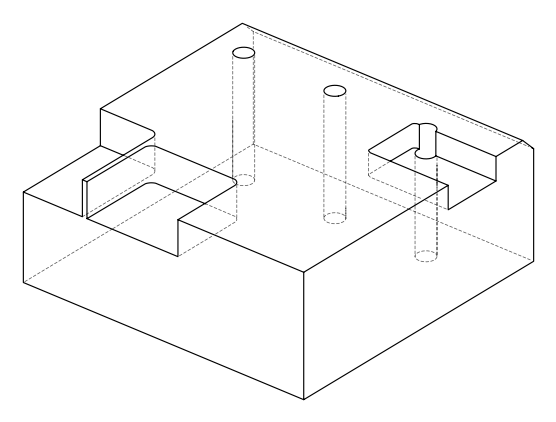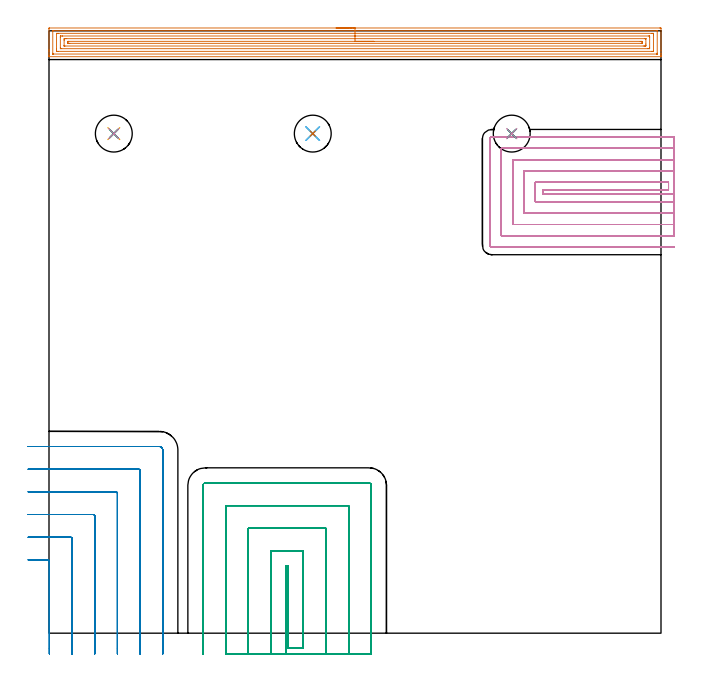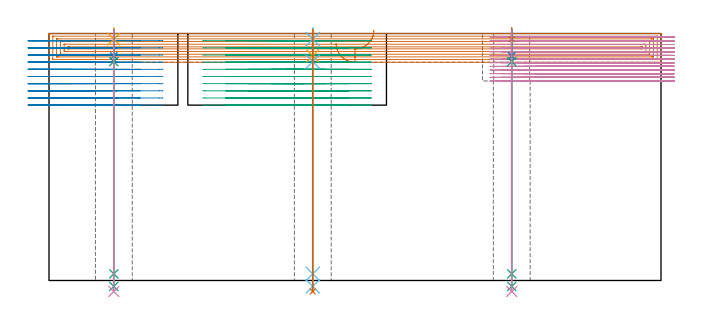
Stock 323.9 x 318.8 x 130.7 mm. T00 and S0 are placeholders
(PLAN: 16 operations, 12 tool changes, 98.6 min)
(1 AREA_MILL | FG_CHAMFER_SURFACE | UGT0205_001 | 15.78 min | 37420 mm3)
(2 MILL_CORNER_NOTCH_RECTANGULAR | CORNER_NOTCH_RECTANGULAR | NXT0201_012 | Follow Part, ap 4, ae 75% | 16.1 min | 275292 mm3)
(3 MILL_SLOT | SLOT_PARTIAL_RECTANGULAR | NXT0201_012 | Follow Part, ap 4, ae 75% | 24.65 min | 347171 mm3)
(4 MILL_SLOT_1 | SLOT_PARTIAL_RECTANGULAR_1 | NXT0201_009 | Follow Part, ap 2, ae 75% | 38.24 min | 157012 mm3)
(5 SPOT_DRILL | STEP1HOLE | NXT0321_9005460120000 | 0.05 min | 194 mm3)
(6 SPOT_DRILL_1 | STEP1HOLE_1 | NXT0321_9005460120000 | 0.05 min | 161 mm3)
(7 SPOT_DRILL_2 | STEP1HOLE_2 | NXT0321_9005460120000 | 0.05 min | 49 mm3)
(8 DRILL_BLIND_HOLE_INTO_CENTER | STEP1HOLE | UGT0301_198 | 0.06 min | 384 mm3)
(9 GUN_DRILL_THROUGH_HOLE | STEP1HOLE | UGT0307_003 | 0.63 min | 4631 mm3)
(10 SPADE_DRILL_TO_ENLARGE_THROUGH_HOLE | STEP1HOLE | UGT0306_010 | 0.56 min | 33816 mm3)
(11 DRILL_BLIND_HOLE_INTO_CENTER_1 | STEP1HOLE_1 | UGT0301_198 | 0.06 min | 371 mm3)
(12 GUN_DRILL_THROUGH_HOLE_1 | STEP1HOLE_1 | UGT0307_003 | 0.63 min | 4606 mm3)
(13 SPADE_DRILL_TO_ENLARGE_THROUGH_HOLE_1 | STEP1HOLE_1 | UGT0306_010 | 0.56 min | 33794 mm3)
(14 DRILL_BLIND_HOLE_INTO_CENTER_2 | STEP1HOLE_2 | UGT0301_198 | 0.06 min | 96 mm3)
(15 GUN_DRILL_THROUGH_HOLE_2 | STEP1HOLE_2 | UGT0307_003 | 0.63 min | 4111 mm3)
(16 SPADE_DRILL_TO_ENLARGE_THROUGH_HOLE_2 | STEP1HOLE_2 | UGT0306_010 | 0.56 min | 29977 mm3)
(TOOL UGT0205_001 | Chamfer Mill 20 x 3 x 45 deg. | D20 FL50 Z2)
(TOOL NXT0201_012 | ENDMILL 16mm [2P460-1600-NA 1630] | D16 FL38 Z6)
(TOOL NXT0201_009 | ENDMILL 8mm [2P460-0800-NA 1630] | D8 FL26 Z6)
(TOOL NXT0321_9005460120000 | NC Spot Drill, 142deg, 12mm, Carbide, Uncoated | D12 PA142 FL30 Z2)
(TOOL UGT0301_198 | Twist Drill 7.9 mm | D7.9 PA118 FL73 Z2)
(TOOL UGT0307_003 | Gun Drill 7 mm | D7 PA130 FL24 Z1)
(TOOL UGT0306_010 | Spade Drill 19.5mm | D19.5 PA132 FL10 Z2)
(OP 1 AREA_MILL)
G17 G21 G94 G90
T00 M6
G54
G17 G0 G90 X151.95 Y320.3 S1061 M3
G43 Z140.7 H0
Z125.5
G94 G1 X151.988 Z124.628 F250.
X152.102 Z123.764
X152.291 Z122.912
X152.553 Z122.08
X152.887 Z121.274
X153.29 Z120.5
X153.758 Z119.764
X154.29 Z119.072
X154.879 Z118.429
X155.522 Z117.84
X156.214 Z117.308
X156.95 Z116.84
X157.724 Z116.437
X158.53 Z116.103
X159.362 Z115.841
X160.214 Z115.652
X161.078 Z115.538
X161.95 Z115.5
X323.276
X323.655 Y320.297 Z115.502
X323.89 Y320.292 Z115.506
X323.9 Y320.054 Z115.743
Y308.271 Z127.524
Y306.85 Z128.946
Y306.499 Z129.296
Y305.797 Z130.002
Y305.506 Z130.293
Y305.128 Z130.663
X323.891 Y305.103 Z130.688
X323.723 Y305.1 Z130.7
X0.177
X0.009 Y305.103 Z130.688
X0. Y305.128 Z130.663
Y305.507 Z130.293
Y305.797 Z130.003
Y306.499 Z129.296
Y307.736 Z128.061
Y308.271 Z127.524
Y308.889 Z126.906
Y319.787 Z116.011
X0.002 Y320.056 Z115.741
X0.01 Y320.292 Z115.506
X0.247 Y320.299 Z115.499
X161.95 Y320.3 Z115.5
Y318.886 Z116.914
X321.711
X321.815 Y318.884 Z116.916
X321.866 Y318.882 Z116.918
X321.885 Y318.879 Z116.921
X321.89 Y318.868 Z116.932
X321.895 Y318.751 Z117.049
X321.9 Y318.494 Z117.306
X321.899 Y306.978 Z128.822
X321.892 Y306.57 Z129.23
X321.89 Y306.521 Z129.279
X321.872 Y306.519 Z129.281
X321.818 Y306.516 Z129.284
X321.708 Y306.515 Z129.285
X321.488 Y306.514 Z129.286
X2.189
X2.085 Y306.516 Z129.284
X2.034 Y306.518 Z129.282
X2.015 Y306.521 Z129.279
X2.01 Y306.533 Z129.267
X2.005 Y306.649 Z129.151
X2.001 Y306.906 Z128.894
Y318.422 Z117.378
X2.008 Y318.831 Z116.969
X2.01 Y318.879 Z116.921
X2.028 Y318.881 Z116.919
X2.082 Y318.884 Z116.916
X2.192 Y318.885 Z116.915
X2.412 Y318.886 Z116.914
X161.95
Y317.472 Z118.328
X318.807 Y317.471 Z118.329
X319.357
X319.701 Y317.467 Z118.333
X319.815 Y317.465 Z118.335
X319.89 Y317.452 Z118.348
X319.895 Y317.326 Z118.474
X319.898 Y317.129 Z118.671
X319.9 Y316.932 Z118.868
Y316.243 Z119.557
Y308.074 Z127.726
X319.897 Y308.008 Z127.792
X319.891 Y307.956 Z127.844
X319.886 Y307.935 Z127.865
X319.872 Y307.933 Z127.867
X319.701 Y307.93 Z127.87
X319.152 Y307.929 Z127.871
X318.807 Y307.928 Z127.872
X5.093 Y307.929 Z127.871
X4.543
X4.199 Y307.933 Z127.867
X4.085 Y307.935 Z127.865
X4.01 Y307.948 Z127.852
X4.006 Y308.074 Z127.726
X4.002 Y308.271 Z127.529
X4. Y308.468 Z127.332
Y309.157 Z126.643
Y317.326 Z118.474
X4.003 Y317.392 Z118.408
X4.009 Y317.444 Z118.356
X4.014 Y317.465 Z118.335
X4.028 Y317.467 Z118.333
X4.199 Y317.47 Z118.33
X4.748 Y317.471 Z118.329
X5.093 Y317.472 Z118.328
X161.95
Y316.057 Z119.743
X317.207
X317.787 Y316.055 Z119.745
X317.848 Y316.054 Z119.746
X317.884 Y316.051 Z119.749
X317.89 Y316.01 Z119.79
X317.895 Y315.797 Z120.003
X317.9 Y315.371 Z120.429
Y310.056 Z125.744
X317.895 Y309.606 Z126.194
X317.89 Y309.389 Z126.411
X317.88 Y309.349 Z126.451
X317.826 Y309.347 Z126.453
X317.724 Y309.344 Z126.456
X317.02 Y309.343 Z126.457
X316.832
X6.693
X6.113 Y309.345 Z126.455
X6.052 Y309.347 Z126.453
X6.016 Y309.349 Z126.451
X6.01 Y309.39 Z126.41
X6.005 Y309.603 Z126.197
X6. Y310.029 Z125.771
Y315.344 Z120.456
X6.005 Y315.794 Z120.006
X6.01 Y316.011 Z119.789
X6.02 Y316.051 Z119.749
X6.074 Y316.053 Z119.747
X6.176 Y316.056 Z119.744
X6.88 Y316.057 Z119.743
X7.068
X161.95
Y314.643 Z121.157
X315.405
X315.751 Y314.64 Z121.16
X315.849 Y314.637 Z121.163
X315.891 Y314.634 Z121.166
X315.893 Y314.624 Z121.176
X315.897 Y314.566 Z121.234
X315.899 Y314.472 Z121.328
X315.9 Y311.814 Z123.986
X315.899 Y311.154 Z124.646
X315.894 Y310.928 Z124.872
X315.89 Y310.77 Z125.03
X315.578 Y310.762 Z125.038
X315.404 Y310.758 Z125.042
X315.232 Y310.757 Z125.043
X314.511
X8.495
X8.149 Y310.76 Z125.04
X8.051 Y310.763 Z125.037
X8.009 Y310.766 Z125.034
X8.007 Y310.776 Z125.024
X8.003 Y310.834 Z124.966
X8.001 Y310.928 Z124.872
X8. Y313.586 Z122.214
X8.001 Y314.246 Z121.554
X8.006 Y314.472 Z121.328
X8.01 Y314.63 Z121.17
X8.322 Y314.638 Z121.162
X8.496 Y314.642 Z121.158
X8.668 Y314.643 Z121.157
X9.389
X161.95
Y313.229 Z122.571
X312.911 Y313.228 Z122.572
X313.445 Y313.225 Z122.575
X313.812 Y313.222 Z122.578
X313.89 Y313.215 Z122.585
X313.896 Y313.139 Z122.661
X313.898 Y312.7 Z123.1
X313.897 Y312.251 Z123.549
X313.89 Y312.186 Z123.614
X313.887 Y312.177 Z123.623
X313.877 Y312.175 Z123.625
X313.845 Y312.173 Z123.627
X313.711 Y312.172 Z123.628
X313.445 Y312.171 Z123.629
X10.989 Y312.172 Z123.628
X10.455 Y312.175 Z123.625
X10.088 Y312.178 Z123.622
X10.01 Y312.185 Z123.615
X10.004 Y312.261 Z123.539
X10.002 Y312.7 Z123.1
X10.003 Y313.149 Z122.651
X10.01 Y313.214 Z122.586
X10.013 Y313.223 Z122.577
X10.023 Y313.225 Z122.575
X10.055 Y313.227 Z122.573
X10.189 Y313.229 Z122.571
X10.455
X161.95
X162.822 Z122.609
X163.686 Z122.723
X164.538 Z122.912
X165.37 Z123.174
X166.176 Z123.508
X166.95 Z123.911
X167.686 Z124.38
X168.378 Z124.911
X169.021 Z125.5
X169.61 Z126.143
X170.142 Z126.835
X170.61 Z127.571
X171.013 Z128.345
X171.347 Z129.151
X171.609 Z129.983
X171.798 Z130.835
X171.912 Z131.7
X171.95 Z132.571
G0 Z140.7
M5
M2
(OP 2 MILL_CORNER_NOTCH_RECTANGULAR)
G17 G21 G94 G90
T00 M6
G54
G17 G0 G90 X0.2 Y-11. S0 M3
G43 Z140.7 H1
Z126.91
G94 G1 Y-8. F250.
Y38.005 F500.
G3 X-0.595 Y38.8 R0.8
G1 X-8.
X-11. F250.
G0 Z140.7
X12.2 Y-11.
Z126.91
G1 Y-8.
Y50.005 F500.
G3 X11.405 Y50.8 R0.8
G1 X-8.
X-11. F250.
G0 Z140.7
X24.2 Y-11.
Z126.91
G1 Y-8.
Y62.005 F500.
G3 X23.405 Y62.8 R0.8
G1 X-8.
X-11. F250.
G0 Z140.7
X36.2 Y-11.
Z126.91
G1 Y-8.
Y74.004 F500.
G3 X35.404 Y74.8 R0.8
G1 X-8.
X-11. F250.
G0 Z140.7
X48.2 Y-11.
Z126.91
G1 Y-8.
Y86.004 F500.
G3 X47.404 Y86.8 R0.8
G1 X-8.
X-11. F250.
G0 Z140.7
X60.2 Y-11.
Z126.91
G1 Y-8.
Y96.9 F500.
G3 X58.3 Y98.8 R1.9
G1 X-8.
X-11. F250.
G0 Z140.7
X0.2 Y-11.
Z123.12
G1 Y-8.
Y38.005 F500.
G3 X-0.595 Y38.8 R0.8
G1 X-8.
X-11. F250.
G0 Z140.7
X12.2 Y-11.
Z123.12
G1 Y-8.
Y50.005 F500.
G3 X11.405 Y50.8 R0.8
G1 X-8.
X-11. F250.
G0 Z140.7
X24.2 Y-11.
Z123.12
G1 Y-8.
Y62.005 F500.
G3 X23.405 Y62.8 R0.8
G1 X-8.
X-11. F250.
G0 Z140.7
X36.2 Y-11.
Z123.12
G1 Y-8.
Y74.004 F500.
G3 X35.404 Y74.8 R0.8
G1 X-8.
X-11. F250.
G0 Z140.7
X48.2 Y-11.
Z123.12
G1 Y-8.
Y86.004 F500.
G3 X47.404 Y86.8 R0.8
G1 X-8.
X-11. F250.
G0 Z140.7
X60.2 Y-11.
Z123.12
G1 Y-8.
Y96.9 F500.
G3 X58.3 Y98.8 R1.9
G1 X-8.
X-11. F250.
G0 Z140.7
X0.2 Y-11.
Z119.33
G1 Y-8.
Y38.005 F500.
G3 X-0.595 Y38.8 R0.8
G1 X-8.
X-11. F250.
G0 Z140.7
X12.2 Y-11.
Z119.33
G1 Y-8.
Y50.005 F500.
G3 X11.405 Y50.8 R0.8
G1 X-8.
X-11. F250.
G0 Z140.7
X24.2 Y-11.
Z119.33
G1 Y-8.
Y62.005 F500.
G3 X23.405 Y62.8 R0.8
G1 X-8.
X-11. F250.
G0 Z140.7
X36.2 Y-11.
Z119.33
G1 Y-8.
Y74.004 F500.
G3 X35.404 Y74.8 R0.8
G1 X-8.
X-11. F250.
G0 Z140.7
X48.2 Y-11.
Z119.33
G1 Y-8.
Y86.004 F500.
G3 X47.404 Y86.8 R0.8
G1 X-8.
X-11. F250.
G0 Z140.7
X60.2 Y-11.
Z119.33
G1 Y-8.
Y96.9 F500.
G3 X58.3 Y98.8 R1.9
G1 X-8.
X-11. F250.
G0 Z140.7
X0.2 Y-11.
Z115.54
G1 Y-8.
Y38.005 F500.
G3 X-0.595 Y38.8 R0.8
G1 X-8.
X-11. F250.
G0 Z140.7
X12.2 Y-11.
Z115.54
G1 Y-8.
Y50.005 F500.
G3 X11.405 Y50.8 R0.8
G1 X-8.
X-11. F250.
G0 Z140.7
X24.2 Y-11.
Z115.54
G1 Y-8.
Y62.005 F500.
G3 X23.405 Y62.8 R0.8
G1 X-8.
X-11. F250.
G0 Z140.7
X36.2 Y-11.
Z115.54
G1 Y-8.
Y74.004 F500.
G3 X35.404 Y74.8 R0.8
G1 X-8.
X-11. F250.
G0 Z140.7
X48.2 Y-11.
Z115.54
G1 Y-8.
Y86.004 F500.
G3 X47.404 Y86.8 R0.8
G1 X-8.
X-11. F250.
G0 Z140.7
X60.2 Y-11.
Z115.54
G1 Y-8.
Y96.9 F500.
G3 X58.3 Y98.8 R1.9
G1 X-8.
X-11. F250.
G0 Z140.7
X0.2 Y-11.
Z111.75
G1 Y-8.
Y38.005 F500.
G3 X-0.595 Y38.8 R0.8
G1 X-8.
X-11. F250.
G0 Z140.7
X12.2 Y-11.
Z111.75
G1 Y-8.
Y50.005 F500.
G3 X11.405 Y50.8 R0.8
G1 X-8.
X-11. F250.
G0 Z140.7
X24.2 Y-11.
Z111.75
G1 Y-8.
Y62.005 F500.
G3 X23.405 Y62.8 R0.8
G1 X-8.
X-11. F250.
G0 Z140.7
X36.2 Y-11.
Z111.75
G1 Y-8.
Y74.004 F500.
G3 X35.404 Y74.8 R0.8
G1 X-8.
X-11. F250.
G0 Z140.7
X48.2 Y-11.
Z111.75
G1 Y-8.
Y86.004 F500.
G3 X47.404 Y86.8 R0.8
G1 X-8.
X-11. F250.
G0 Z140.7
X60.2 Y-11.
Z111.75
G1 Y-8.
Y96.9 F500.
G3 X58.3 Y98.8 R1.9
G1 X-8.
X-11. F250.
G0 Z140.7
X0.2 Y-11.
Z107.96
G1 Y-8.
Y38.005 F500.
G3 X-0.595 Y38.8 R0.8
G1 X-8.
X-11. F250.
G0 Z140.7
X12.2 Y-11.
Z107.96
G1 Y-8.
Y50.005 F500.
G3 X11.405 Y50.8 R0.8
G1 X-8.
X-11. F250.
G0 Z140.7
X24.2 Y-11.
Z107.96
G1 Y-8.
Y62.005 F500.
G3 X23.405 Y62.8 R0.8
G1 X-8.
X-11. F250.
G0 Z140.7
X36.2 Y-11.
Z107.96
G1 Y-8.
Y74.004 F500.
G3 X35.404 Y74.8 R0.8
G1 X-8.
X-11. F250.
G0 Z140.7
X48.2 Y-11.
Z107.96
G1 Y-8.
Y86.004 F500.
G3 X47.404 Y86.8 R0.8
G1 X-8.
X-11. F250.
G0 Z140.7
X60.2 Y-11.
Z107.96
G1 Y-8.
Y96.9 F500.
G3 X58.3 Y98.8 R1.9
G1 X-8.
X-11. F250.
G0 Z140.7
X0.2 Y-11.
Z104.17
G1 Y-8.
Y38.005 F500.
G3 X-0.595 Y38.8 R0.8
G1 X-8.
X-11. F250.
G0 Z140.7
X12.2 Y-11.
Z104.17
G1 Y-8.
Y50.005 F500.
G3 X11.405 Y50.8 R0.8
G1 X-8.
X-11. F250.
G0 Z140.7
X24.2 Y-11.
Z104.17
G1 Y-8.
Y62.005 F500.
G3 X23.405 Y62.8 R0.8
G1 X-8.
X-11. F250.
G0 Z140.7
X36.2 Y-11.
Z104.17
G1 Y-8.
Y74.004 F500.
G3 X35.404 Y74.8 R0.8
G1 X-8.
X-11. F250.
G0 Z140.7
X48.2 Y-11.
Z104.17
G1 Y-8.
Y86.004 F500.
G3 X47.404 Y86.8 R0.8
G1 X-8.
X-11. F250.
G0 Z140.7
X60.2 Y-11.
Z104.17
G1 Y-8.
Y96.9 F500.
G3 X58.3 Y98.8 R1.9
G1 X-8.
X-11. F250.
G0 Z140.7
X0.2 Y-11.
Z100.38
G1 Y-8.
Y38.005 F500.
G3 X-0.595 Y38.8 R0.8
G1 X-8.
X-11. F250.
G0 Z140.7
X12.2 Y-11.
Z100.38
G1 Y-8.
Y50.005 F500.
G3 X11.405 Y50.8 R0.8
G1 X-8.
X-11. F250.
G0 Z140.7
X24.2 Y-11.
Z100.38
G1 Y-8.
Y62.005 F500.
G3 X23.405 Y62.8 R0.8
G1 X-8.
X-11. F250.
G0 Z140.7
X36.2 Y-11.
Z100.38
G1 Y-8.
Y74.004 F500.
G3 X35.404 Y74.8 R0.8
G1 X-8.
X-11. F250.
G0 Z140.7
X48.2 Y-11.
Z100.38
G1 Y-8.
Y86.004 F500.
G3 X47.404 Y86.8 R0.8
G1 X-8.
X-11. F250.
G0 Z140.7
X60.2 Y-11.
Z100.38
G1 Y-8.
Y96.9 F500.
G3 X58.3 Y98.8 R1.9
G1 X-8.
X-11. F250.
G0 Z140.7
X0.2 Y-11.
Z96.59
G1 Y-8.
Y38.005 F500.
G3 X-0.595 Y38.8 R0.8
G1 X-8.
X-11. F250.
G0 Z140.7
X12.2 Y-11.
Z96.59
G1 Y-8.
Y50.005 F500.
G3 X11.405 Y50.8 R0.8
G1 X-8.
X-11. F250.
G0 Z140.7
X24.2 Y-11.
Z96.59
G1 Y-8.
Y62.005 F500.
G3 X23.405 Y62.8 R0.8
G1 X-8.
X-11. F250.
G0 Z140.7
X36.2 Y-11.
Z96.59
G1 Y-8.
Y74.004 F500.
G3 X35.404 Y74.8 R0.8
G1 X-8.
X-11. F250.
G0 Z140.7
X48.2 Y-11.
Z96.59
G1 Y-8.
Y86.004 F500.
G3 X47.404 Y86.8 R0.8
G1 X-8.
X-11. F250.
G0 Z140.7
X60.2 Y-11.
Z96.59
G1 Y-8.
Y96.9 F500.
G3 X58.3 Y98.8 R1.9
G1 X-8.
X-11. F250.
G0 Z140.7
X0.2 Y-11.
Z92.8
G1 Y-8.
Y38.005 F500.
G3 X-0.595 Y38.8 R0.8
G1 X-8.
X-11. F250.
G0 Z140.7
X12.2 Y-11.
Z92.8
G1 Y-8.
Y50.005 F500.
G3 X11.405 Y50.8 R0.8
G1 X-8.
X-11. F250.
G0 Z140.7
X24.2 Y-11.
Z92.8
G1 Y-8.
Y62.005 F500.
G3 X23.405 Y62.8 R0.8
G1 X-8.
X-11. F250.
G0 Z140.7
X36.2 Y-11.
Z92.8
G1 Y-8.
Y74.004 F500.
G3 X35.404 Y74.8 R0.8
G1 X-8.
X-11. F250.
G0 Z140.7
X48.2 Y-11.
Z92.8
G1 Y-8.
Y86.004 F500.
G3 X47.404 Y86.8 R0.8
G1 X-8.
X-11. F250.
G0 Z140.7
X60.2 Y-11.
Z92.8
G1 Y-8.
Y96.9 F500.
G3 X58.3 Y98.8 R1.9
G1 X-8.
X-11. F250.
G0 Z140.7
M5
M2
(OP 3 MILL_SLOT)
G17 G21 G94 G90
T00 M6
G54
G17 G0 G90 X125.5 Y-11. S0 M3
G43 Z140.7 H1
Z126.91
G94 G1 Y-8. F250.
Y35.5 F500.
X126.6
Y-8.
X134.6
Y43.5
X117.5
Y-8.
Y-11. F250.
X146.6
Y-8.
Y55.5 F500.
X105.5
Y-8.
Y-11. F250.
X158.6
Y-8.
Y67.5 F500.
X93.5
Y-8.
Y-11. F250.
X170.6
Y-8.
Y78.2 F500.
G3 X169.3 Y79.5 R1.3
G1 X82.8
G3 X81.5 Y78.2 R1.3
G1 Y-8.
Y-11. F250.
G0 X125.5 Z123.12
G1 Y-8.
Y35.5 F500.
X126.6
Y-8.
X134.6
Y43.5
X117.5
Y-8.
Y-11. F250.
X146.6
Y-8.
Y55.5 F500.
X105.5
Y-8.
Y-11. F250.
X158.6
Y-8.
Y67.5 F500.
X93.5
Y-8.
Y-11. F250.
X170.6
Y-8.
Y78.2 F500.
G3 X169.3 Y79.5 R1.3
G1 X82.8
G3 X81.5 Y78.2 R1.3
G1 Y-8.
Y-11. F250.
G0 X125.5 Z119.33
G1 Y-8.
Y35.5 F500.
X126.6
Y-8.
X134.6
Y43.5
X117.5
Y-8.
Y-11. F250.
X146.6
Y-8.
Y55.5 F500.
X105.5
Y-8.
Y-11. F250.
X158.6
Y-8.
Y67.5 F500.
X93.5
Y-8.
Y-11. F250.
X170.6
Y-8.
Y78.2 F500.
G3 X169.3 Y79.5 R1.3
G1 X82.8
G3 X81.5 Y78.2 R1.3
G1 Y-8.
Y-11. F250.
G0 X125.5 Z115.54
G1 Y-8.
Y35.5 F500.
X126.6
Y-8.
X134.6
Y43.5
X117.5
Y-8.
Y-11. F250.
X146.6
Y-8.
Y55.5 F500.
X105.5
Y-8.
Y-11. F250.
X158.6
Y-8.
Y67.5 F500.
X93.5
Y-8.
Y-11. F250.
X170.6
Y-8.
Y78.2 F500.
G3 X169.3 Y79.5 R1.3
G1 X82.8
G3 X81.5 Y78.2 R1.3
G1 Y-8.
Y-11. F250.
G0 X125.5 Z111.75
G1 Y-8.
Y35.5 F500.
X126.6
Y-8.
X134.6
Y43.5
X117.5
Y-8.
Y-11. F250.
X146.6
Y-8.
Y55.5 F500.
X105.5
Y-8.
Y-11. F250.
X158.6
Y-8.
Y67.5 F500.
X93.5
Y-8.
Y-11. F250.
X170.6
Y-8.
Y78.2 F500.
G3 X169.3 Y79.5 R1.3
G1 X82.8
G3 X81.5 Y78.2 R1.3
G1 Y-8.
Y-11. F250.
G0 X125.5 Z107.96
G1 Y-8.
Y35.5 F500.
X126.6
Y-8.
X134.6
Y43.5
X117.5
Y-8.
Y-11. F250.
X146.6
Y-8.
Y55.5 F500.
X105.5
Y-8.
Y-11. F250.
X158.6
Y-8.
Y67.5 F500.
X93.5
Y-8.
Y-11. F250.
X170.6
Y-8.
Y78.2 F500.
G3 X169.3 Y79.5 R1.3
G1 X82.8
G3 X81.5 Y78.2 R1.3
G1 Y-8.
Y-11. F250.
G0 X125.5 Z104.17
G1 Y-8.
Y35.5 F500.
X126.6
Y-8.
X134.6
Y43.5
X117.5
Y-8.
Y-11. F250.
X146.6
Y-8.
Y55.5 F500.
X105.5
Y-8.
Y-11. F250.
X158.6
Y-8.
Y67.5 F500.
X93.5
Y-8.
Y-11. F250.
X170.6
Y-8.
Y78.2 F500.
G3 X169.3 Y79.5 R1.3
G1 X82.8
G3 X81.5 Y78.2 R1.3
G1 Y-8.
Y-11. F250.
G0 X125.5 Z100.38
G1 Y-8.
Y35.5 F500.
X126.6
Y-8.
X134.6
Y43.5
X117.5
Y-8.
Y-11. F250.
X146.6
Y-8.
Y55.5 F500.
X105.5
Y-8.
Y-11. F250.
X158.6
Y-8.
Y67.5 F500.
X93.5
Y-8.
Y-11. F250.
X170.6
Y-8.
Y78.2 F500.
G3 X169.3 Y79.5 R1.3
G1 X82.8
G3 X81.5 Y78.2 R1.3
G1 Y-8.
Y-11. F250.
G0 X125.5 Z96.59
G1 Y-8.
Y35.5 F500.
X126.6
Y-8.
X134.6
Y43.5
X117.5
Y-8.
Y-11. F250.
X146.6
Y-8.
Y55.5 F500.
X105.5
Y-8.
Y-11. F250.
X158.6
Y-8.
Y67.5 F500.
X93.5
Y-8.
Y-11. F250.
X170.6
Y-8.
Y78.2 F500.
G3 X169.3 Y79.5 R1.3
G1 X82.8
G3 X81.5 Y78.2 R1.3
G1 Y-8.
Y-11. F250.
G0 X125.5 Z92.8
G1 Y-8.
Y35.5 F500.
X126.6
Y-8.
X134.6
Y43.5
X117.5
Y-8.
Y-11. F250.
X146.6
Y-8.
Y55.5 F500.
X105.5
Y-8.
Y-11. F250.
X158.6
Y-8.
Y67.5 F500.
X93.5
Y-8.
Y-11. F250.
X170.6
Y-8.
Y78.2 F500.
G3 X169.3 Y79.5 R1.3
G1 X82.8
G3 X81.5 Y78.2 R1.3
G1 Y-8.
Y-11. F250.
G0 Z140.7
M5
M2
(OP 4 MILL_SLOT_1)
G17 G21 G94 G90
T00 M6
G54
G17 G0 G90 X330.9 Y232.3 S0 M3
G43 Z140.7 H1
Z128.769
G94 G1 X327.9 F250.
X261.4 F500.
Y234.6
X327.9
Y238.6
X257.4
Y228.3
X327.9
X330.9 F250.
Y244.6
X327.9
X251.4 F500.
Y222.3
X327.9
X330.9 F250.
Y250.6
X327.9
X245.4 F500.
Y216.3
X327.9
X330.9 F250.
Y256.6
X327.9
X239.4 F500.
Y210.3
X327.9
X330.9 F250.
Y262.6
X327.9
X234.3 F500.
G3 X233.4 Y261.7 R0.9
G1 Y205.2
G3 X234.3 Y204.3 R0.9
G1 X327.9
X330.9 F250.
G0 Y232.3 Z126.838
G1 X327.9
X261.4 F500.
Y234.6
X327.9
Y238.6
X257.4
Y228.3
X327.9
X330.9 F250.
Y244.6
X327.9
X251.4 F500.
Y222.3
X327.9
X330.9 F250.
Y250.6
X327.9
X245.4 F500.
Y216.3
X327.9
X330.9 F250.
Y256.6
X327.9
X239.4 F500.
Y210.3
X327.9
X330.9 F250.
Y262.6
X327.9
X234.3 F500.
G3 X233.4 Y261.7 R0.9
G1 Y205.2
G3 X234.3 Y204.3 R0.9
G1 X327.9
X330.9 F250.
G0 Y232.3 Z124.908
G1 X327.9
X261.4 F500.
Y234.6
X327.9
Y238.6
X257.4
Y228.3
X327.9
X330.9 F250.
Y244.6
X327.9
X251.4 F500.
Y222.3
X327.9
X330.9 F250.
Y250.6
X327.9
X245.4 F500.
Y216.3
X327.9
X330.9 F250.
Y256.6
X327.9
X239.4 F500.
Y210.3
X327.9
X330.9 F250.
Y262.6
X327.9
X234.3 F500.
G3 X233.4 Y261.7 R0.9
G1 Y205.2
G3 X234.3 Y204.3 R0.9
G1 X327.9
X330.9 F250.
G0 Y232.3 Z122.977
G1 X327.9
X261.4 F500.
Y234.6
X327.9
Y238.6
X257.4
Y228.3
X327.9
X330.9 F250.
Y244.6
X327.9
X251.4 F500.
Y222.3
X327.9
X330.9 F250.
Y250.6
X327.9
X245.4 F500.
Y216.3
X327.9
X330.9 F250.
Y256.6
X327.9
X239.4 F500.
Y210.3
X327.9
X330.9 F250.
Y262.6
X327.9
X234.3 F500.
G3 X233.4 Y261.7 R0.9
G1 Y205.2
G3 X234.3 Y204.3 R0.9
G1 X327.9
X330.9 F250.
G0 Y232.3 Z121.046
G1 X327.9
X261.4 F500.
Y234.6
X327.9
Y238.6
X257.4
Y228.3
X327.9
X330.9 F250.
Y244.6
X327.9
X251.4 F500.
Y222.3
X327.9
X330.9 F250.
Y250.6
X327.9
X245.4 F500.
Y216.3
X327.9
X330.9 F250.
Y256.6
X327.9
X239.4 F500.
Y210.3
X327.9
X330.9 F250.
Y262.6
X327.9
X234.3 F500.
G3 X233.4 Y261.7 R0.9
G1 Y205.2
G3 X234.3 Y204.3 R0.9
G1 X327.9
X330.9 F250.
G0 Y232.3 Z119.115
G1 X327.9
X261.4 F500.
Y234.6
X327.9
Y238.6
X257.4
Y228.3
X327.9
X330.9 F250.
Y244.6
X327.9
X251.4 F500.
Y222.3
X327.9
X330.9 F250.
Y250.6
X327.9
X245.4 F500.
Y216.3
X327.9
X330.9 F250.
Y256.6
X327.9
X239.4 F500.
Y210.3
X327.9
X330.9 F250.
Y262.6
X327.9
X234.3 F500.
G3 X233.4 Y261.7 R0.9
G1 Y205.2
G3 X234.3 Y204.3 R0.9
G1 X327.9
X330.9 F250.
G0 Y232.3 Z117.185
G1 X327.9
X261.4 F500.
Y234.6
X327.9
Y238.6
X257.4
Y228.3
X327.9
X330.9 F250.
Y244.6
X327.9
X251.4 F500.
Y222.3
X327.9
X330.9 F250.
Y250.6
X327.9
X245.4 F500.
Y216.3
X327.9
X330.9 F250.
Y256.6
X327.9
X239.4 F500.
Y210.3
X327.9
X330.9 F250.
Y262.6
X327.9
X234.3 F500.
G3 X233.4 Y261.7 R0.9
G1 Y205.2
G3 X234.3 Y204.3 R0.9
G1 X327.9
X330.9 F250.
G0 Y232.3 Z115.254
G1 X327.9
X261.4 F500.
Y234.6
X327.9
Y238.6
X257.4
Y228.3
X327.9
X330.9 F250.
Y244.6
X327.9
X251.4 F500.
Y222.3
X327.9
X330.9 F250.
Y250.6
X327.9
X245.4 F500.
Y216.3
X327.9
X330.9 F250.
Y256.6
X327.9
X239.4 F500.
Y210.3
X327.9
X330.9 F250.
Y262.6
X327.9
X234.3 F500.
G3 X233.4 Y261.7 R0.9
G1 Y205.2
G3 X234.3 Y204.3 R0.9
G1 X327.9
X330.9 F250.
G0 Y232.3 Z113.323
G1 X327.9
X261.4 F500.
Y234.6
X327.9
Y238.6
X257.4
Y228.3
X327.9
X330.9 F250.
Y244.6
X327.9
X251.4 F500.
Y222.3
X327.9
X330.9 F250.
Y250.6
X327.9
X245.4 F500.
Y216.3
X327.9
X330.9 F250.
Y256.6
X327.9
X239.4 F500.
Y210.3
X327.9
X330.9 F250.
Y262.6
X327.9
X234.3 F500.
G3 X233.4 Y261.7 R0.9
G1 Y205.2
G3 X234.3 Y204.3 R0.9
G1 X327.9
X330.9 F250.
G0 Y232.3 Z111.392
G1 X327.9
X261.4 F500.
Y234.6
X327.9
Y238.6
X257.4
Y228.3
X327.9
X330.9 F250.
Y244.6
X327.9
X251.4 F500.
Y222.3
X327.9
X330.9 F250.
Y250.6
X327.9
X245.4 F500.
Y216.3
X327.9
X330.9 F250.
Y256.6
X327.9
X239.4 F500.
Y210.3
X327.9
X330.9 F250.
Y262.6
X327.9
X234.3 F500.
G3 X233.4 Y261.7 R0.9
G1 Y205.2
G3 X234.3 Y204.3 R0.9
G1 X327.9
X330.9 F250.
G0 Y232.3 Z109.462
G1 X327.9
X261.4 F500.
Y234.6
X327.9
Y238.6
X257.4
Y228.3
X327.9
X330.9 F250.
Y244.6
X327.9
X251.4 F500.
Y222.3
X327.9
X330.9 F250.
Y250.6
X327.9
X245.4 F500.
Y216.3
X327.9
X330.9 F250.
Y256.6
X327.9
X239.4 F500.
Y210.3
X327.9
X330.9 F250.
Y262.6
X327.9
X234.3 F500.
G3 X233.4 Y261.7 R0.9
G1 Y205.2
G3 X234.3 Y204.3 R0.9
G1 X327.9
X330.9 F250.
G0 Y232.3 Z107.531
G1 X327.9
X261.4 F500.
Y234.6
X327.9
Y238.6
X257.4
Y228.3
X327.9
X330.9 F250.
Y244.6
X327.9
X251.4 F500.
Y222.3
X327.9
X330.9 F250.
Y250.6
X327.9
X245.4 F500.
Y216.3
X327.9
X330.9 F250.
Y256.6
X327.9
X239.4 F500.
Y210.3
X327.9
X330.9 F250.
Y262.6
X327.9
X234.3 F500.
G3 X233.4 Y261.7 R0.9
G1 Y205.2
G3 X234.3 Y204.3 R0.9
G1 X327.9
X330.9 F250.
G0 Y232.3 Z105.6
G1 X327.9
X261.4 F500.
Y234.6
X327.9
Y238.6
X257.4
Y228.3
X327.9
X330.9 F250.
Y244.6
X327.9
X251.4 F500.
Y222.3
X327.9
X330.9 F250.
Y250.6
X327.9
X245.4 F500.
Y216.3
X327.9
X330.9 F250.
Y256.6
X327.9
X239.4 F500.
Y210.3
X327.9
X330.9 F250.
Y262.6
X327.9
X234.3 F500.
G3 X233.4 Y261.7 R0.9
G1 Y205.2
G3 X234.3 Y204.3 R0.9
G1 X327.9
X330.9 F250.
G0 Z140.7
M5
M2
(OP 5 SPOT_DRILL)
G17 G21 G94 G90
T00 M6
G54
G17 G0 G90 X34.3 Y264.4 S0 M3
G43 Z140.7 H0
G94 G81 G98 Z127.7 F250. R133.7
G80
M5
M2
(OP 6 SPOT_DRILL_1)
G17 G21 G94 G90
T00 M6
G54
G17 G0 G90 X139.6 Y264.4 S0 M3
G43 Z140.7 H0
G94 G81 G98 Z127.7 F250. R133.7
G80
M5
M2
(OP 7 SPOT_DRILL_2)
G17 G21 G94 G90
T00 M6
G54
G17 G0 G90 X244.9 Y264.4 S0 M3
G43 Z140.7 H0
G94 G81 G98 Z127.7 F250. R133.7
G80
M5
M2
(OP 8 DRILL_BLIND_HOLE_INTO_CENTER)
G17 G21 G94 G90
T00 M6
G54
G17 G0 G90 X34.3 Y264.4 S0 M3
G43 Z140.7 H0
G94 G81 G98 Z118.85 F250. R132.7
G80
M5
M2
(OP 9 GUN_DRILL_THROUGH_HOLE)
G17 G21 G94 G90
T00 M6
G54
G17 G0 G90 X34.3 Y264.4 M8
G43 Z140.7 H0
Z131.243
S716 M3
G94 G1 Z115.821 F125. M26
G4 X.084
Z3.5 F250.
G4 X.084
Z-3.132 F125.
G4 X.084
M5
M9
G0 Z131.243
Z140.7
M2
(OP 10 SPADE_DRILL_TO_ENLARGE_THROUGH_HOLE)
G17 G21 G94 G90
T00 M6
G54
G17 G0 G90 X34.3 Y264.4 S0 M3
G43 Z140.7 H0
G94 G73 G98 Z-5.841 F250. Q17.068 R132.7
G80
M5
M2
(OP 11 DRILL_BLIND_HOLE_INTO_CENTER_1)
G17 G21 G94 G90
T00 M6
G54
G17 G0 G90 X139.6 Y264.4 S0 M3
G43 Z140.7 H0
G94 G81 G98 Z118.85 F250. R132.7
G80
M5
M2
(OP 12 GUN_DRILL_THROUGH_HOLE_1)
G17 G21 G94 G90
T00 M6
G54
G17 G0 G90 X139.6 Y264.4 M8
G43 Z140.7 H0
Z131.243
S716 M3
G94 G1 Z115.821 F125. M26
G4 X.084
Z3.5 F250.
G4 X.084
Z-3.132 F125.
G4 X.084
M5
M9
G0 Z131.243
Z140.7
M2
(OP 13 SPADE_DRILL_TO_ENLARGE_THROUGH_HOLE_1)
G17 G21 G94 G90
T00 M6
G54
G17 G0 G90 X139.6 Y264.4 S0 M3
G43 Z140.7 H0
G94 G73 G98 Z-5.841 F250. Q17.068 R132.7
G80
M5
M2
(OP 14 DRILL_BLIND_HOLE_INTO_CENTER_2)
G17 G21 G94 G90
T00 M6
G54
G17 G0 G90 X244.9 Y264.4 S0 M3
G43 Z140.7 H0
G94 G81 G98 Z118.85 F250. R132.7
G80
M5
M2
(OP 15 GUN_DRILL_THROUGH_HOLE_2)
G17 G21 G94 G90
T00 M6
G54
G17 G0 G90 X244.9 Y264.4 M8
G43 Z140.7 H0
Z131.243
S716 M3
G94 G1 Z115.821 F125. M26
G4 X.084
Z3.5 F250.
G4 X.084
Z-3.132 F125.
G4 X.084
M5
M9
G0 Z131.243
Z140.7
M2
(OP 16 SPADE_DRILL_TO_ENLARGE_THROUGH_HOLE_2)
G17 G21 G94 G90
T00 M6
G54
G17 G0 G90 X244.9 Y264.4 S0 M3
G43 Z140.7 H0
G94 G73 G98 Z-5.841 F250. Q17.068 R132.7
G80
M5
M2
